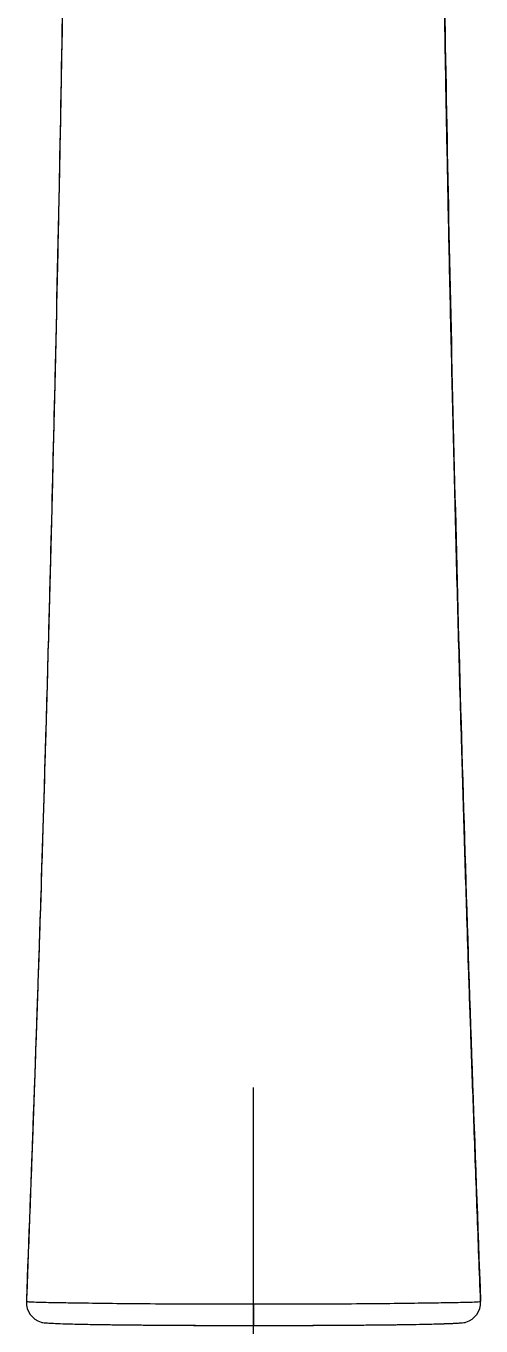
# Model space of a CAD drawing. Extents: x 0 to 1354, y 0 to 992.
# Drawn here: x 442 to 474.9, y 527.1 to 620.9 of the extents above; entities that cross this region are included whole.
import ezdxf

# ---------------------------------------------------------------- set-up
doc = ezdxf.new("R2010")
doc.units = 0
doc.header["$LTSCALE"] = 10
doc.header["$MEASUREMENT"] = 0
doc.linetypes.add('ACAD_ISO04W100', pattern=[30.5, 24, -3, 0.5, -3])
doc.layers.add('1', color=7, linetype='CONTINUOUS')
doc.layers.add('BODY', color=7, linetype='CONTINUOUS')

msp = doc.modelspace()

# ---------------------------------------------------------------- linework, layer by layer
at = {"layer": '1', "color": 7, "linetype": 'Continuous', "lineweight": -3}
for p, q in [((442.026, 528.869), (442.02, 528.868)), ((474.828, 528.868), (474.823, 528.869))]:
    msp.add_line(p, q, dxfattribs=at)
for centre, major_axis, ratio, start_param, end_param in [((443.518, 528.811), (0.339, 1.461), 0.998873, 1.760247, 3.078028), ((458.424, 528.618), (0, 1.5), 0.000004, 1.514132, 3.152332), ((473.331, 528.811), (-0.339, 1.461), 0.998873, 3.205157, 4.522938)]:
    msp.add_ellipse(centre, major_axis=major_axis, ratio=ratio, start_param=start_param, end_param=end_param, dxfattribs=at)
for points, knots in [([(444.938, 647.806), (444.928, 646.398), (444.897, 642.432), (444.821, 635.229), (444.67, 624.612), (444.427, 611.089), (444.113, 596.638), (443.826, 584.975), (443.597, 576.175), (443.356, 567.622), (443.004, 556.159), (442.55, 542.868), (442.191, 533.366), (442.02, 528.868)], [0, 0, 0, 0, 0.04114, 0.114398, 0.202128, 0.329324, 0.467621, 0.566225, 0.617062, 0.682316, 0.773565, 0.892831, 1, 1, 1, 1]), ([(444.922, 645.265), (444.913, 644.25), (444.894, 641.981), (444.859, 638.567), (444.819, 635.191), (444.779, 632.109), (444.738, 629.19), (444.694, 626.261), (444.647, 623.305), (444.572, 618.868), (444.461, 612.887), (444.307, 605.302), (444.138, 597.698), (443.958, 590.115), (443.771, 582.681), (443.579, 575.477), (443.423, 569.979), (443.303, 565.945), (443.215, 563.027), (443.107, 559.575), (442.979, 555.576), (442.829, 551.061), (442.656, 546.036), (442.46, 540.51), (442.249, 534.728), (442.101, 530.79), (442.027, 528.869)], [0, 0, 0, 0, 0.029961, 0.066537, 0.09853, 0.12594, 0.153106, 0.17966, 0.206525, 0.2337, 0.299572, 0.365841, 0.432218, 0.495649, 0.558948, 0.619591, 0.675719, 0.695502, 0.719435, 0.747804, 0.780603, 0.817823, 0.85867, 0.903758, 0.953076, 1, 1, 1, 1]), ([(474.822, 528.869), (474.739, 531.041), (474.575, 535.388), (474.348, 541.639), (474.147, 547.35), (473.98, 552.25), (473.845, 556.35), (473.732, 559.895), (473.63, 563.167), (473.531, 566.432), (473.389, 571.278), (473.209, 577.688), (473.002, 585.61), (472.813, 593.357), (472.638, 600.901), (472.483, 608.126), (472.348, 614.966), (472.257, 620.066), (472.195, 623.748), (472.153, 626.384), (472.107, 629.469), (472.058, 632.999), (472.009, 636.925), (471.964, 641.072), (471.939, 643.868), (471.928, 645.255)], [0, 0, 0, 0, 0.053068, 0.106225, 0.152842, 0.1929, 0.226384, 0.253585, 0.280159, 0.307049, 0.334253, 0.400178, 0.466478, 0.532857, 0.596297, 0.659604, 0.720253, 0.776356, 0.796087, 0.819949, 0.848258, 0.881011, 0.91821, 0.95907, 1, 1, 1, 1]), ([(471.929, 645.266), (471.978, 639.114), (472.06, 632.675), (472.32, 616.093), (472.53, 605.719), (473.031, 584.297), (473.315, 573.377), (474, 551.219), (474.401, 540.03), (474.828, 528.868)], [0, 0, 0, 0, 0.181839, 0.181839, 0.454559, 0.454559, 0.72728, 0.72728, 1, 1, 1, 1]), ([(442.02, 528.868), (442.086, 528.862), (442.209, 528.849), (442.67, 528.831), (443.439, 528.808), (444.643, 528.791), (446.536, 528.763), (448.803, 528.73), (451.252, 528.719), (453.364, 528.682), (455.03, 528.707), (456.665, 528.7), (457.836, 528.702), (458.424, 528.703)], [0, 0, 0, 0, 0.093015, 0.176086, 0.249241, 0.389891, 0.498789, 0.62386, 0.749001, 0.821378, 0.874389, 0.936919, 1, 1, 1, 1]), ([(458.424, 528.703), (459.011, 528.702), (460.18, 528.7), (461.814, 528.706), (463.477, 528.682), (465.586, 528.719), (468.032, 528.73), (470.296, 528.762), (472.191, 528.791), (473.541, 528.811), (474.508, 528.841), (474.716, 528.859), (474.828, 528.868)], [0, 0, 0, 0, 0.062942, 0.125399, 0.178434, 0.250566, 0.375485, 0.50035, 0.6089, 0.749426, 0.863477, 1, 1, 1, 1]), ([(443.087, 527.374), (443.146, 527.359), (443.356, 527.332), (443.914, 527.297), (444.592, 527.27), (445.296, 527.248), (445.97, 527.232), (446.668, 527.22), (447.527, 527.206), (448.716, 527.191), (450.169, 527.176), (451.862, 527.163), (453.737, 527.152), (455.965, 527.145), (457.566, 527.143), (458.424, 527.143)], [0, 0, 0, 0, 0.10819, 0.202898, 0.283916, 0.35125, 0.404975, 0.449949, 0.506512, 0.57701, 0.661415, 0.734099, 0.814802, 0.903026, 1, 1, 1, 1]), ([(458.424, 527.118), (456.259, 527.118), (454.145, 527.124), (450.448, 527.148), (448.861, 527.164), (445.033, 527.219), (443.717, 527.265), (443.518, 527.311)], [0, 0, 0, 0, 0.25, 0.25, 0.5, 0.5, 1, 1, 1, 1]), ([(458.424, 527.143), (459.163, 527.143), (460.541, 527.144), (462.46, 527.15), (464.086, 527.157), (465.556, 527.167), (466.824, 527.178), (467.89, 527.188), (468.807, 527.199), (469.738, 527.214), (470.752, 527.233), (471.777, 527.259), (472.711, 527.29), (473.442, 527.329), (473.699, 527.358), (473.762, 527.374)], [0, 0, 0, 0, 0.08375, 0.158987, 0.226608, 0.286803, 0.354754, 0.409012, 0.454162, 0.510627, 0.580809, 0.664747, 0.762607, 0.874452, 1, 1, 1, 1]), ([(473.331, 527.311), (473.232, 527.288), (472.856, 527.265), (471.513, 527.222), (470.552, 527.201), (468.009, 527.164), (466.43, 527.148), (462.702, 527.124), (460.591, 527.118), (458.424, 527.118)], [0, 0, 0, 0, 0.25, 0.25, 0.5, 0.5, 0.75, 0.75, 1, 1, 1, 1])]:
    msp.add_open_spline(points, degree=3, knots=knots, dxfattribs=at)
at = {"layer": 'BODY', "color": 1, "linetype": 'ACAD_ISO04W100', "lineweight": -3}
msp.add_line((458.424, 409.865), (458.424, 544.316), dxfattribs=at)

doc.saveas('drawing.dxf')
